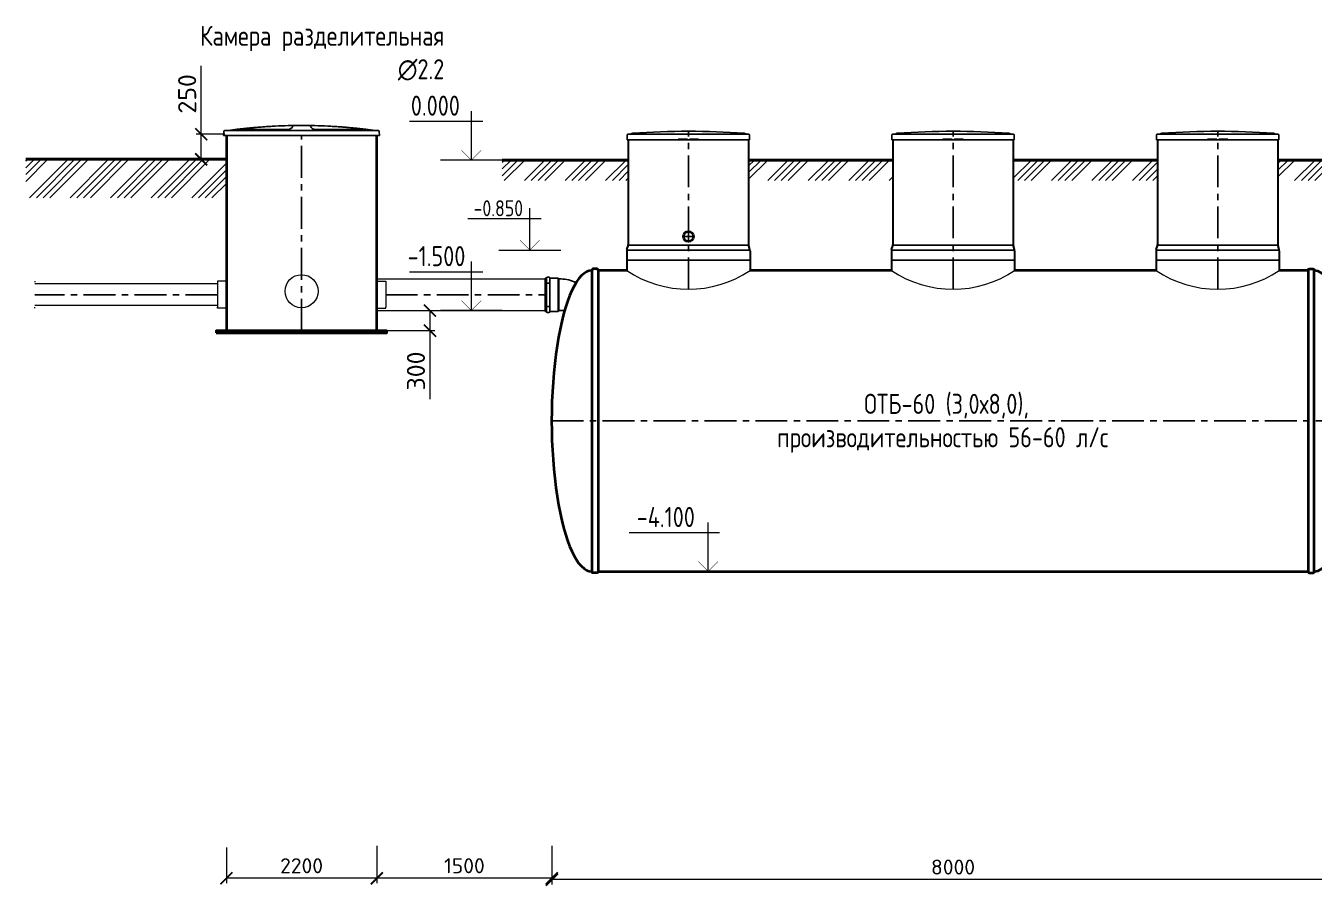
# Model space of a CAD drawing. Header units: millimetres. Extents: x 313506 to 417817, y -39276 to 9875.
# Drawn here: x 314512 to 327358, y -25303 to -16727 of the extents above; entities that cross this region are included whole.
import ezdxf

# ---------------------------------------------------------------- set-up
doc = ezdxf.new("R2010")
doc.units = ezdxf.units.MM
doc.linetypes.add('осевая', pattern=[50.8, 31.75, -6.35, 6.35, -6.35])
doc.layers.add('Mitat', color=1, linetype='Continuous')
doc.layers.add('Системный слой', color=7, linetype='Continuous')
doc.layers.add('эколайн', color=7, linetype='Continuous', lineweight=30)
doc.styles.add('ARTEM Arial', font='simplex.shx')
doc.styles.add('ARTEM GOST', font='GOST_A.TTF')
doc.dimstyles.new('ARTEM', dxfattribs={"dimtxt": 70, "dimasz": 50, "dimexe": 35, "dimexo": 15, "dimgap": 10, "dimtad": 1, "dimdec": 0, "dimtxsty": 'ARTEM Arial', "dimcen": 2.5, "dimclrd": 7, "dimclre": 7, "dimclrt": 7, "dimadec": 0, "dimazin": 0, "dimtfac": 1, "dimtdec": 0, "dimtmove": 0, "dimatfit": 3, "dimfxl": 1, "dimlwd": 15, "dimlwe": 15, "dimarcsym": 0})

# ---------------------------------------------------------------- blocks, each defined once
blk = doc.blocks.new('_ArchTick')
at = {"color": 0, "linetype": 'ByBlock', "const_width": 0.15}
blk.add_lwpolyline([(-0.5, -0.5), (0.5, 0.5)], dxfattribs=at)
blk = doc.blocks.new('*D337')
at = {"color": 5, "lineweight": 15, "transparency": 16777216}
for p, q in [((318116, -19566), (318592, -19566)), ((318542, -19566), (318542, -19766)), ((318027, -19766), (318592, -19766)), ((318542, -19766), (318542, -20449))]:
    blk.add_line(p, q, dxfattribs=at)
at = {"layer": 'Defpoints', "color": 0, "lineweight": 20, "transparency": 16777216}
for p in [(318101, -19566), (318012, -19766), (318542, -19766)]:
    blk.add_point(p, dxfattribs=at)
at = {"color": 5, "lineweight": 15, "transparency": 16777216, "xscale": 120, "yscale": 120, "zscale": 120}
for p, rotation in [((318542, -19566), 90), ((318542, -19766), 270)]:
    blk.add_blockref('_ArchTick', p, dxfattribs=dict(at, rotation=rotation))
at = {"color": 7, "lineweight": 20, "transparency": 16777216, "insert": (318402, -20168), "char_height": 180, "attachment_point": 5, "rotation": 90, "style": 'ARTEM Arial'}
blk.add_mtext('300', dxfattribs=at)
blk = doc.blocks.new('*D338')
at = {"color": 5, "lineweight": 15, "transparency": 16777216}
for p, q in [((316261, -17808), (316261, -17125)), ((316498, -17808), (316211, -17808)), ((316261, -18058), (316261, -17808)), ((316498, -18058), (316211, -18058))]:
    blk.add_line(p, q, dxfattribs=at)
at = {"layer": 'Defpoints', "color": 0, "lineweight": 20, "transparency": 16777216}
for p in [(316261, -17808), (316513, -17808), (316513, -18058)]:
    blk.add_point(p, dxfattribs=at)
at = {"color": 5, "lineweight": 15, "transparency": 16777216, "xscale": 120, "yscale": 120, "zscale": 120}
for p, rotation in [((316261, -17808), 90), ((316261, -18058), 270)]:
    blk.add_blockref('_ArchTick', p, dxfattribs=dict(at, rotation=rotation))
at = {"color": 7, "lineweight": 20, "transparency": 16777216, "insert": (316121, -17406), "char_height": 180, "attachment_point": 5, "rotation": 90, "style": 'ARTEM Arial'}
blk.add_mtext('250', dxfattribs=at)
blk = doc.blocks.new('*D339')
at = {"color": 7, "lineweight": 15, "transparency": 16777216}
for p, q in [((319757, -24901), (319757, -25287)), ((327757, -24914), (327757, -25287)), ((327757, -25237), (319757, -25237))]:
    blk.add_line(p, q, dxfattribs=at)
at = {"layer": 'Defpoints', "color": 0, "lineweight": 20, "transparency": 16777216}
for p in [(319757, -24886), (327757, -24899), (319757, -25237)]:
    blk.add_point(p, dxfattribs=at)
at = {"color": 7, "lineweight": 15, "transparency": 16777216, "xscale": 120, "yscale": 120, "zscale": 120, "rotation": 180}
blk.add_blockref('_ArchTick', (319757, -25237), dxfattribs=at)
at = {"color": 7, "lineweight": 15, "transparency": 16777216, "xscale": 120, "yscale": 120, "zscale": 120}
blk.add_blockref('_ArchTick', (327757, -25237), dxfattribs=at)
at = {"color": 7, "lineweight": 20, "transparency": 16777216, "insert": (323757, -25112), "char_height": 150, "attachment_point": 5, "style": 'ARTEM Arial'}
blk.add_mtext('8000', dxfattribs=at)
blk = doc.blocks.new('*D399')
at = {"color": 7, "lineweight": 15, "transparency": 16777216}
for p, q in [((318012, -24916), (318012, -25274)), ((319757, -24901), (319757, -25274)), ((319757, -25224), (318012, -25224))]:
    blk.add_line(p, q, dxfattribs=at)
at = {"layer": 'Defpoints', "color": 0, "lineweight": 20, "transparency": 16777216}
for p in [(318012, -24901), (319757, -24886), (318012, -25224)]:
    blk.add_point(p, dxfattribs=at)
at = {"color": 7, "lineweight": 15, "transparency": 16777216, "xscale": 120, "yscale": 120, "zscale": 120, "rotation": 180}
blk.add_blockref('_ArchTick', (318012, -25224), dxfattribs=at)
at = {"color": 7, "lineweight": 15, "transparency": 16777216, "xscale": 120, "yscale": 120, "zscale": 120}
blk.add_blockref('_ArchTick', (319757, -25224), dxfattribs=at)
at = {"color": 7, "lineweight": 20, "transparency": 16777216, "insert": (318885, -25099), "char_height": 150, "attachment_point": 5, "style": 'ARTEM Arial'}
blk.add_mtext('1500', dxfattribs=at)
blk = doc.blocks.new('*D400')
at = {"color": 7, "lineweight": 15, "transparency": 16777216}
for p, q in [((316512, -24916), (316512, -25274)), ((318012, -24901), (318012, -25274)), ((318012, -25224), (316512, -25224))]:
    blk.add_line(p, q, dxfattribs=at)
at = {"layer": 'Defpoints', "color": 0, "lineweight": 20, "transparency": 16777216}
for p in [(316512, -24901), (318012, -24886), (316512, -25224)]:
    blk.add_point(p, dxfattribs=at)
at = {"color": 7, "lineweight": 15, "transparency": 16777216, "xscale": 120, "yscale": 120, "zscale": 120, "rotation": 180}
blk.add_blockref('_ArchTick', (316512, -25224), dxfattribs=at)
at = {"color": 7, "lineweight": 15, "transparency": 16777216, "xscale": 120, "yscale": 120, "zscale": 120}
blk.add_blockref('_ArchTick', (318012, -25224), dxfattribs=at)
at = {"color": 7, "lineweight": 20, "transparency": 16777216, "insert": (317262, -25099), "char_height": 150, "attachment_point": 5, "style": 'ARTEM Arial'}
blk.add_mtext('2200', dxfattribs=at)

msp = doc.modelspace()

# ---------------------------------------------------------------- hatches: boundary and pattern name
at = {"lineweight": 20}
h = msp.add_hatch(dxfattribs=at)
h.set_pattern_fill('ANSI34', color=253, scale=15, style=0)
h.set_pattern_definition([(45, (-27852.65, 806229.66), (-202.05576, 202.05576), []), (45, (-27785.3, 806229.66), (-202.05576, 202.05576), []), (45, (-27717.95, 806229.66), (-202.05576, 202.05576), []), (45, (-27650.6, 806229.66), (-202.05576, 202.05576), [])])
h.paths.add_polyline_path([(316511.9, -18057.5), (314511.9, -18057.5), (314511.9, -18441.6), (316511.9, -18441.6)])
h = msp.add_hatch(dxfattribs=at)
h.set_pattern_fill('ANSI34', color=256, scale=15, style=0)
h.set_pattern_definition([(45, (-76478.3, -188334.22), (-202.05576, 202.05576), []), (45, (-76410.96, -188334.22), (-202.05576, 202.05576), []), (45, (-76343.6, -188334.22), (-202.05576, 202.05576), []), (45, (-76276.25, -188334.22), (-202.05576, 202.05576), [])])
h.paths.add_polyline_path([(319262.9, -18065.8), (320519.1, -18065.8), (320519.1, -18269.3), (319262.9, -18269.3)])
h.paths.add_polyline_path([(321719.1, -18065.8), (323157.5, -18065.8), (323157.5, -18269.3), (321719.1, -18269.3)])
h.paths.add_polyline_path([(324357.5, -18065.8), (325795.8, -18065.8), (325795.8, -18269.3), (324357.5, -18269.3)])
h.paths.add_polyline_path([(326995.8, -18065.8), (330009.8, -18065.8), (330009.8, -18269.3), (326995.8, -18269.3)])
h.paths.add_polyline_path([(330809.8, -18063.6), (331629.1, -18063.6), (331629.1, -18269.3), (330809.8, -18269.3)])
h.paths.add_polyline_path([(332829.1, -18063.2), (333476.9, -18063.2), (333476.9, -18269.3), (332829.1, -18269.3)])
h.paths.add_polyline_path([(334676.9, -18062.8), (335305.7, -18062.7), (335305.7, -18269.3), (334676.9, -18269.3)])
h.paths.add_polyline_path([(336505.7, -18062.5), (339310.7, -18062.5), (339310.7, -18269.8), (336505.7, -18269.8)])
h.paths.add_polyline_path([(342153.5, -18061.4), (344294.7, -18061.4), (344294.7, -18269.3), (342153.5, -18269.3)])
h.paths.add_polyline_path([(345794.7, -18060.5), (347115.8, -18060.5), (347115.8, -18269.3), (345794.7, -18269.3)])

# ---------------------------------------------------------------- linework, layer by layer
at = {"lineweight": 35}
for p, q in [((316511.9, -17820.5), (316511.9, -19766.1)), ((318011.9, -19766.1), (318011.9, -17820.5)), ((316511.9, -19766.1), (318011.9, -19766.1))]:
    msp.add_line(p, q, dxfattribs=at)
at = {"color": 1, "linetype": 'осевая', "lineweight": 25, "ltscale": 10}
for p, q in [((317261.9, -19766.1), (317261.9, -17820.5)), ((321119.1, -19353.5), (321119.1, -17778.8)), ((323757.5, -19353.5), (323757.5, -17778.8)), ((326395.8, -19353.5), (326395.8, -17778.8)), ((321069.1, -18827.2), (321169.1, -18827.2)), ((321119.1, -18877.2), (321119.1, -18777.2)), ((316422.6, -19407.5), (314601.3, -19407.5)), ((318101.3, -19407.5), (319689.5, -19407.5)), ((319755.2, -20665.8), (327755.2, -20665.8))]:
    msp.add_line(p, q, dxfattribs=at)
at = {"lineweight": 30}
for p, q in [((320519.1, -17865.8), (320519.1, -18906.1)), ((321719.1, -17865.8), (321719.1, -18906.1)), ((323157.5, -17865.8), (323157.5, -18912.9)), ((324357.5, -17865.8), (324357.5, -18906.1)), ((325795.8, -17865.8), (325795.8, -18912.9)), ((326995.8, -17865.8), (326995.8, -18906.1)), ((320505.1, -18969.3), (320505.1, -19165.8)), ((320506.4, -18956.8), (320517.7, -18919.6)), ((321731.7, -18956.8), (321720.4, -18919.6)), ((321733.1, -18969.3), (321733.1, -19165.8)), ((323143.5, -18969.3), (323143.5, -19165.8)), ((323144.8, -18956.8), (323156.1, -18919.6)), ((324370.1, -18956.8), (324358.8, -18919.6)), ((324371.5, -18969.3), (324371.5, -19165.8)), ((325781.8, -18969.3), (325781.8, -19165.8)), ((325783.2, -18956.8), (325794.5, -18919.6)), ((327008.5, -18956.8), (326997.2, -18919.6)), ((327009.8, -18969.3), (327009.8, -19165.8))]:
    msp.add_line(p, q, dxfattribs=at)
at = {"lineweight": 40}
for p, q in [((314511.9, -18057.5), (316511.9, -18057.5)), ((320519.1, -18065.8), (319262.9, -18065.8)), ((323157.5, -18065.8), (321719.1, -18065.8)), ((325795.8, -18065.8), (324357.5, -18065.8)), ((330009.8, -18065.8), (326995.8, -18065.8))]:
    msp.add_line(p, q, dxfattribs=at)
at = {"lineweight": 25}
for p, q in [((320505.4, -18963.5), (321732.7, -18963.5)), ((320518.7, -18912.9), (321719.4, -18912.9)), ((324371.1, -18963.5), (323143.8, -18963.5)), ((324357.8, -18912.9), (323157.1, -18912.9)), ((327009.5, -18963.5), (325782.2, -18963.5)), ((326996.2, -18912.9), (325795.5, -18912.9)), ((320505.1, -19062.3), (321733.1, -19062.3)), ((324371.5, -19062.3), (323143.5, -19062.3)), ((327009.8, -19062.3), (325781.8, -19062.3))]:
    msp.add_line(p, q, dxfattribs=at)
at = {"lineweight": 20}
for p, q in [((318011.9, -19249.2), (319689.5, -19249.2)), ((314601.3, -19271.9), (314601.3, -19282.8)), ((316422.6, -19299.8), (314601.3, -19299.8)), ((316511.9, -19271.9), (316422.6, -19271.9)), ((316422.6, -19271.9), (316422.6, -19282.8)), ((316422.6, -19282.8), (316422.6, -19532.3)), ((318011.9, -19271.9), (318101.3, -19271.9)), ((318101.3, -19271.9), (318101.3, -19282.8)), ((318101.3, -19282.8), (318101.3, -19532.3)), ((316422.6, -19515.2), (314601.3, -19515.2)), ((314601.3, -19543.1), (314601.3, -19532.3)), ((316422.6, -19543.1), (316422.6, -19532.3)), ((316511.9, -19543.1), (316422.6, -19543.1)), ((318011.9, -19543.1), (318101.3, -19543.1)), ((318011.9, -19565.8), (319689.5, -19565.8)), ((318101.3, -19543.1), (318101.3, -19532.3))]:
    msp.add_line(p, q, dxfattribs=at)
at = {"color": 7, "lineweight": 25}
for p, q in [((319689.5, -19243.1), (319689.5, -19573.5)), ((319689.5, -19243.1), (319704.5, -19243.1)), ((319704.5, -19575.1), (319704.5, -19241.5)), ((319713.2, -19232.8), (319728.5, -19232.8)), ((319737.2, -19575.1), (319737.2, -19241.5)), ((319737.2, -19243.1), (319821.5, -19243.1)), ((319825.9, -19250.8), (319821.5, -19243.1)), ((319825.9, -19250.8), (319848.4, -19250.8)), ((319689.5, -19299.8), (319689.5, -19515.2)), ((319689.5, -19299.8), (319704.5, -19299.8)), ((319704.5, -19516.8), (319704.5, -19299.8)), ((319713.2, -19291.1), (319728.5, -19291.1)), ((319737.2, -19516.8), (319737.2, -19299.8)), ((319689.5, -19515.2), (319704.5, -19515.2)), ((319713.2, -19525.5), (319728.5, -19525.5)), ((319689.5, -19573.5), (319704.5, -19573.5)), ((319713.2, -19583.8), (319728.5, -19583.8)), ((319737.2, -19573.5), (319821.5, -19573.5)), ((319825.9, -19565.8), (319821.5, -19573.5)), ((319825.9, -19565.8), (319884, -19565.8))]:
    msp.add_line(p, q, dxfattribs=at)
at = {"lineweight": 20}
msp.add_lwpolyline([(314511.9, -18057.5), (316511.9, -18057.5)], dxfattribs=at)
at = {"lineweight": 35}
for points in [[(320167.5, -19150.8, 0.4142136), (320157.5, -19160.8), (320157.5, -19165.8)], [(320217.5, -19165.8), (320217.5, -19160.8, 0.4142136), (320207.5, -19150.8), (320167.5, -19150.8)], [(327297.5, -19165.8), (327297.5, -19160.8, -0.4142136), (327307.5, -19150.8), (327347.5, -19150.8)], [(327347.5, -19150.8, -0.4142136), (327357.5, -19160.8), (327357.5, -19165.8)], [(320167.5, -22180.8, -0.4142136), (320157.5, -22170.8), (320157.5, -22165.8)], [(320217.5, -22165.8), (320217.5, -22170.8, -0.4142136), (320207.5, -22180.8), (320167.5, -22180.8)], [(327297.5, -22165.8), (327297.5, -22170.8, 0.4142136), (327307.5, -22180.8), (327347.5, -22180.8)], [(327347.5, -22180.8, 0.4142136), (327357.5, -22170.8), (327357.5, -22165.8)]]:
    msp.add_lwpolyline(points, format="xyb", dxfattribs=at)
for points in [[(320157.5, -22165.8), (320157.5, -19165.8)], [(320505.1, -19165.8), (320217.5, -19165.8)], [(320505.1, -19165.8), (320217.5, -19165.8)], [(320217.5, -19165.8), (320217.5, -22165.8)], [(323143.5, -19165.8), (321733.1, -19165.8)], [(325781.8, -19165.8), (324371.5, -19165.8)], [(327297.5, -19165.8), (327009.8, -19165.8)], [(327297.5, -19165.8), (327297.5, -22165.8)], [(327357.5, -22165.8), (327357.5, -19165.8)], [(320217.5, -22165.8), (327297.5, -22165.8)]]:
    msp.add_lwpolyline(points, dxfattribs=at)
msp.add_lwpolyline([(316411.9, -19786.1), (318111.9, -19786.1), (318111.9, -19766.1), (316411.9, -19766.1)], close=True, dxfattribs=at)
msp.add_circle((321119.1, -18827.2), 50, dxfattribs=at)
at = {"lineweight": 20}
msp.add_circle((317261.9, -19373.2), 165, dxfattribs=at)
at = {"color": 7, "lineweight": 25}
for centre, radius, start, end in [((320541.1, -17792.6), 14.8, 270.0009, 300.58039), ((320570.3, -17830.4), 33.1, 102.60851, 130.91713), ((321119.1, -25782.2), 8003.4, 86.0163, 93.9837), ((321667.9, -17830.4), 33.1, 49.08287, 77.39149), ((321697.1, -17792.6), 14.8, 239.41961, 269.9991), ((323179.5, -17792.6), 14.8, 270.0009, 300.58039), ((323208.7, -17830.4), 33.1, 102.60851, 130.91713), ((323757.5, -25782.2), 8003.4, 86.0163, 93.9837), ((324306.3, -17830.4), 33.1, 49.08287, 77.39149), ((324335.5, -17792.6), 14.8, 239.41961, 269.9991), ((325817.8, -17792.6), 14.8, 270.0009, 300.58039), ((325847, -17830.4), 33.1, 102.60851, 130.91713), ((326395.8, -25782.2), 8003.4, 86.0163, 93.9837), ((326944.7, -17830.4), 33.1, 49.08287, 77.39149), ((326973.9, -17792.6), 14.8, 239.41961, 269.9991), ((319713.2, -19241.5), 8.7, 90, 180), ((319728.5, -19241.5), 8.7, 0, 90), ((319848.4, -19565.8), 315, 61.63695, 90), ((319713.2, -19299.8), 8.7, 90, 180), ((319728.5, -19299.8), 8.7, 0, 90), ((319713.2, -19516.8), 8.7, 180, 270), ((319728.5, -19516.8), 8.7, 270, 0), ((319713.2, -19575.1), 8.7, 180, 270), ((319728.5, -19575.1), 8.7, 270, 0)]:
    msp.add_arc(centre, radius, start, end, dxfattribs=at)
at = {"lineweight": 30}
for centre, start, end in [((320575.1, -18970.4), 168.82143, 180), ((320449.1, -18906.1), 348.82143, 0), ((321789.1, -18906.1), 180, 191.17857), ((321663.1, -18970.4), 0, 11.17857), ((323213.5, -18970.4), 168.82143, 180), ((323087.5, -18906.1), 348.82143, 0), ((324427.5, -18906.1), 180, 191.17857), ((324301.5, -18970.4), 0, 11.17857), ((325851.8, -18970.4), 168.82143, 180), ((325725.8, -18906.1), 348.82143, 0), ((327065.8, -18906.1), 180, 191.17857), ((326939.8, -18970.4), 0, 11.17857)]:
    msp.add_arc(centre, 70, start, end, dxfattribs=at)
at = {"lineweight": 20}
for centre in [(321119.1, -18255.5), (323757.5, -18255.5), (326395.8, -18255.5)]:
    msp.add_arc(centre, 1098.1, 236.00143, 303.99857, dxfattribs=at)
at = {"lineweight": 35}
for centre, start_param, end_param in [((320157.5, -20665.8), 0, 3.1415927), ((327357.5, -20665.8), 3.1415927, 6.2831853)]:
    msp.add_ellipse(centre, major_axis=(0, 1500), ratio=0.2681677, start_param=start_param, end_param=end_param, dxfattribs=at)
at = {"layer": 'Mitat', "color": 7, "lineweight": 25}
for p, q in [((319821.5, -19243.1), (319821.5, -19573.5)), ((319825.9, -19250.8), (319825.9, -19565.8))]:
    msp.add_line(p, q, dxfattribs=at)
at = {"layer": 'Системный слой', "color": 7, "lineweight": 25}
for p, q in [((317175.7, -17722.8), (317173.9, -17727.6)), ((317350, -17727.6), (317348.2, -17722.8)), ((316484.6, -17820.5), (316488.1, -17779.6)), ((316484.6, -17820.5), (317261.9, -17820.5)), ((316498.1, -17770.5), (317261.9, -17770.5)), ((317126.9, -17760.5), (316620.1, -17760.5)), ((317261.9, -17770.5), (318025.8, -17770.5)), ((317261.9, -17820.5), (318039.3, -17820.5)), ((317903.8, -17760.5), (317397, -17760.5)), ((318039.3, -17820.5), (318035.7, -17779.6)), ((320509.7, -17816.3), (320509.7, -17865.8)), ((321719.5, -17807.4), (320518.6, -17807.4)), ((321728.4, -17816.3), (321728.4, -17865.8)), ((323148.1, -17816.3), (323148.1, -17865.8)), ((323157, -17807.4), (324357.9, -17807.4)), ((324366.8, -17816.3), (324366.8, -17865.8)), ((325786.5, -17816.3), (325786.5, -17865.8)), ((325795.4, -17807.4), (326996.3, -17807.4)), ((327005.2, -17816.3), (327005.2, -17865.8)), ((321017.4, -17865.8), (320509.7, -17865.8)), ((321017.4, -17857.9), (321017.4, -17865.8)), ((321021.7, -17857.9), (321017.4, -17857.9)), ((321021.7, -17865.8), (321017.4, -17865.8)), ((321021.7, -17857.9), (321021.7, -17865.8)), ((321046.4, -17857.9), (321021.7, -17857.9)), ((321046.4, -17865.8), (321021.7, -17865.8)), ((321109.2, -17857.9), (321046.4, -17857.9)), ((321109.2, -17865.8), (321046.4, -17865.8)), ((321109.2, -17857.9), (321109.2, -17865.8)), ((321129, -17865.8), (321109.2, -17865.8)), ((321129, -17857.9), (321129, -17865.8)), ((321191.7, -17857.9), (321129, -17857.9)), ((321191.7, -17865.8), (321129, -17865.8)), ((321216.4, -17857.9), (321191.7, -17857.9)), ((321216.4, -17865.8), (321191.7, -17865.8)), ((321220.7, -17857.9), (321216.4, -17857.9)), ((321216.4, -17857.9), (321216.4, -17865.8)), ((321220.7, -17865.8), (321216.4, -17865.8)), ((321220.7, -17857.9), (321220.7, -17865.8)), ((321728.4, -17865.8), (321220.7, -17865.8)), ((323148.1, -17865.8), (323655.8, -17865.8)), ((323655.8, -17857.9), (323660.1, -17857.9)), ((323655.8, -17857.9), (323655.8, -17865.8)), ((323655.8, -17865.8), (323660.1, -17865.8)), ((323660.1, -17857.9), (323684.8, -17857.9)), ((323660.1, -17857.9), (323660.1, -17865.8)), ((323660.1, -17865.8), (323684.8, -17865.8)), ((323684.8, -17857.9), (323747.6, -17857.9)), ((323684.8, -17865.8), (323747.6, -17865.8)), ((323747.6, -17857.9), (323747.6, -17865.8)), ((323747.6, -17865.8), (323767.3, -17865.8)), ((323767.3, -17857.9), (323767.3, -17865.8)), ((323767.3, -17857.9), (323830.1, -17857.9)), ((323767.3, -17865.8), (323830.1, -17865.8)), ((323830.1, -17857.9), (323854.8, -17857.9)), ((323830.1, -17865.8), (323854.8, -17865.8)), ((323854.8, -17857.9), (323854.8, -17865.8)), ((323854.8, -17857.9), (323859.1, -17857.9)), ((323854.8, -17865.8), (323859.1, -17865.8)), ((323859.1, -17857.9), (323859.1, -17865.8)), ((323859.1, -17865.8), (324366.8, -17865.8)), ((325786.5, -17865.8), (326294.2, -17865.8)), ((326294.2, -17857.9), (326298.5, -17857.9)), ((326294.2, -17857.9), (326294.2, -17865.8)), ((326294.2, -17865.8), (326298.5, -17865.8)), ((326298.5, -17857.9), (326323.2, -17857.9)), ((326298.5, -17857.9), (326298.5, -17865.8)), ((326298.5, -17865.8), (326323.2, -17865.8)), ((326323.2, -17857.9), (326386, -17857.9)), ((326323.2, -17865.8), (326386, -17865.8)), ((326386, -17857.9), (326386, -17865.8)), ((326386, -17865.8), (326405.7, -17865.8)), ((326405.7, -17857.9), (326405.7, -17865.8)), ((326405.7, -17857.9), (326468.5, -17857.9)), ((326405.7, -17865.8), (326468.5, -17865.8)), ((326468.5, -17857.9), (326493.2, -17857.9)), ((326468.5, -17865.8), (326493.2, -17865.8)), ((326493.2, -17857.9), (326493.2, -17865.8)), ((326493.2, -17857.9), (326497.5, -17857.9)), ((326493.2, -17865.8), (326497.5, -17865.8)), ((326497.5, -17857.9), (326497.5, -17865.8)), ((326497.5, -17865.8), (327005.2, -17865.8))]:
    msp.add_line(p, q, dxfattribs=at)
for centre, radius, start, end in [((317261.9, -23118.4), 5397.9, 82.19548, 97.80452), ((317126.9, -17710.5), 50, 270, 340), ((317397, -17710.5), 50, 200, 270), ((316498.1, -17780.5), 10, 90, 175), ((318025.8, -17780.5), 10, 5, 90), ((320518.6, -17816.3), 8.9, 90, 180), ((321719.5, -17816.3), 8.9, 360, 90), ((323157, -17816.3), 8.9, 90, 180), ((324357.9, -17816.3), 8.9, 360, 90), ((325795.4, -17816.3), 8.9, 90, 180), ((326996.3, -17816.3), 8.9, 360, 90)]:
    msp.add_arc(centre, radius, start, end, dxfattribs=at)
for start_param, end_param in [(-1.5443623, -1.5187311), (-1.6228615, -1.5972304)]:
    msp.add_ellipse((317261.9, -22459.5), major_axis=(-5042.4, 0), ratio=0.9396926, start_param=start_param, end_param=end_param, dxfattribs=at)
for points, knots in [([(316999.5, -17727.6), (316979.8, -17728.5), (316945.4, -17730.4), (316906.2, -17732.9), (316872.2, -17735.3), (316843.7, -17737.5), (316815.6, -17739.8), (316797.6, -17741.3), (316784.6, -17742.5), (316772, -17743.6), (316759.7, -17744.8), (316747.8, -17745.9), (316736.6, -17747.1), (316725.8, -17748.1), (316715.8, -17749.2), (316706.2, -17750.2), (316697.3, -17751.1), (316688.9, -17752.1), (316680.9, -17752.9), (316673.5, -17753.8), (316666.7, -17754.6), (316660.4, -17755.3), (316654.9, -17755.9), (316649.9, -17756.5), (316645.6, -17757.1), (316641.8, -17757.5), (316638.4, -17757.9), (316635.4, -17758.3), (316632.9, -17758.6), (316630.8, -17758.9), (316629.1, -17759.1), (316627.7, -17759.3), (316626.6, -17759.5), (316625.7, -17759.6), (316624.9, -17759.7), (316624.3, -17759.8), (316623.7, -17759.9), (316623.2, -17759.9), (316622.8, -17760), (316622.3, -17760.1), (316621.9, -17760.1), (316621.5, -17760.2), (316621.3, -17760.2), (316621, -17760.2), (316620.9, -17760.3), (316620.7, -17760.3), (316620.6, -17760.3), (316620.4, -17760.4), (316620.3, -17760.4), (316620.2, -17760.4), (316620.1, -17760.4), (316620, -17760.4), (316619.9, -17760.5), (316620, -17760.5), (316620, -17760.5), (316620.1, -17760.5)], [0, 0, 0, 0, 8.4905696, 14.8157009, 16.9144847, 23.1340577, 27.122201, 29.0419957, 30.9199254, 32.7356627, 34.5313415, 36.2414343, 37.8861135, 39.4200464, 40.9084751, 42.2814057, 43.583753, 44.7904979, 45.9713004, 47.0558704, 48.0699333, 48.9668501, 49.8181629, 50.5500268, 51.20887, 51.7687749, 52.3022872, 52.7569701, 53.1585161, 53.4774578, 53.7669293, 53.9915935, 54.1796537, 54.3263312, 54.4665015, 54.5878126, 54.6971362, 54.7880217, 54.872592, 54.9429839, 55.0758673, 55.1419208, 55.2035092, 55.2819043, 55.3200793, 55.3595914, 55.4133094, 55.4661592, 55.517729, 55.5661299, 55.6302296, 55.7149079, 55.8083013, 55.9048159, 56, 56, 56, 56]), ([(317128.7, -17722.8), (317131.2, -17722.8), (317134.6, -17722.7), (317139.2, -17722.6), (317141.6, -17722.5), (317144.5, -17722.5), (317146.5, -17722.5), (317148.8, -17722.4), (317150.7, -17722.4), (317152.9, -17722.4), (317155.3, -17722.4), (317157.6, -17722.3), (317159.7, -17722.3), (317161.4, -17722.3), (317162.9, -17722.3), (317164.6, -17722.3), (317166.1, -17722.3), (317167.4, -17722.3), (317168.6, -17722.4), (317169.8, -17722.4), (317171.2, -17722.4), (317172.3, -17722.4), (317173.2, -17722.5), (317173.7, -17722.5), (317174.3, -17722.6), (317174.9, -17722.6), (317175.5, -17722.7), (317175.7, -17722.8), (317175.7, -17722.8)], [0, 0, 0, 0, 2.9513273, 3.9424804, 5.4361728, 5.9343134, 7.4227758, 7.9145535, 8.8910108, 9.8520121, 10.7968725, 12.1880905, 13.093522, 13.9703805, 14.8125322, 15.6188044, 16.7739192, 17.6324604, 18.2350171, 19.3170583, 20.4081033, 21.7581769, 22.619838, 23.3549946, 24.082633, 25.1483018, 26.4600108, 29, 29, 29, 29]), ([(317348.2, -17722.8), (317348.2, -17722.8), (317348.3, -17722.8), (317348.4, -17722.7), (317348.7, -17722.6), (317349.1, -17722.6), (317349.7, -17722.5), (317350.3, -17722.5), (317351.1, -17722.5), (317352.1, -17722.4), (317353.1, -17722.4), (317354.3, -17722.4), (317355.5, -17722.4), (317356.9, -17722.3), (317358.3, -17722.3), (317359.8, -17722.3), (317361.5, -17722.3), (317363.5, -17722.3), (317365.7, -17722.3), (317367.5, -17722.3), (317369.3, -17722.4), (317371.6, -17722.4), (317373.9, -17722.4), (317376.5, -17722.4), (317378.9, -17722.5), (317381.2, -17722.5), (317383.6, -17722.6), (317386.1, -17722.6), (317389.4, -17722.7), (317392.4, -17722.7), (317394.3, -17722.8), (317395.2, -17722.8)], [0, 0, 0, 0, 1.1000986, 2.1738803, 3.256637, 4.3503232, 5.4483427, 6.5482079, 7.6446694, 8.7333004, 9.8107705, 10.8711858, 11.9137903, 12.9394541, 13.9514898, 14.9336919, 15.8846511, 17.2345428, 18.5091523, 19.4565081, 20.1213982, 21.3153747, 22.9233838, 23.4658061, 24.9598212, 26.1740685, 26.5739398, 28.1252786, 29.5278357, 30.7870608, 32, 32, 32, 32]), ([(317524.4, -17727.6), (317543.8, -17728.5), (317582.6, -17730.6), (317635.8, -17734.1), (317683.2, -17737.7), (317719.7, -17740.7), (317746.1, -17743.1), (317762.8, -17744.7), (317774.7, -17745.8), (317786, -17746.9), (317796.8, -17748), (317807, -17749.1), (317816.7, -17750.1), (317825.7, -17751), (317834.2, -17752), (317842.2, -17752.9), (317849.8, -17753.7), (317856.7, -17754.5), (317863, -17755.2), (317868.7, -17755.9), (317873.7, -17756.5), (317878.1, -17757), (317882, -17757.5), (317885.4, -17757.9), (317888.4, -17758.3), (317890.9, -17758.6), (317893.1, -17758.9), (317894.8, -17759.1), (317896.2, -17759.3), (317897.3, -17759.5), (317898.2, -17759.6), (317899, -17759.7), (317899.6, -17759.8), (317900.2, -17759.9), (317900.7, -17759.9), (317901.1, -17760), (317901.6, -17760.1), (317902, -17760.1), (317902.3, -17760.2), (317902.6, -17760.2), (317902.8, -17760.2), (317903, -17760.3), (317903.2, -17760.3), (317903.3, -17760.3), (317903.5, -17760.4), (317903.6, -17760.4), (317903.7, -17760.4), (317903.8, -17760.4), (317903.9, -17760.4), (317904, -17760.5), (317903.9, -17760.5), (317903.9, -17760.5), (317903.8, -17760.5)], [0, 0, 0, 0, 7.9271864, 15.8230745, 21.6780078, 27.2673409, 30.7753277, 32.4829307, 34.1112005, 35.6786027, 37.1427067, 38.5641991, 39.8772025, 41.1237724, 42.2801087, 43.4117639, 44.4516462, 45.4242419, 46.284915, 47.1019894, 47.8044509, 48.436736, 48.9737732, 49.4852617, 49.9206085, 50.3046715, 50.6090467, 50.8850363, 51.0986801, 51.2771697, 51.4159891, 51.548651, 51.6634645, 51.7669325, 51.8529498, 51.9329899, 51.9996106, 52.1253747, 52.1878893, 52.2461782, 52.3203735, 52.3565035, 52.3938989, 52.4447393, 52.4947578, 52.543565, 52.589373, 52.6500388, 52.7301807, 52.8185709, 52.909915, 53, 53, 53, 53])]:
    msp.add_open_spline(points, degree=3, knots=knots, dxfattribs=at)
at = {"layer": 'эколайн', "lineweight": 13, "ltscale": 200}
for p, q in [((318954.5, -17682), (318954.5, -17577.3)), ((318954.5, -17682), (318337.6, -17682)), ((319068.8, -17682), (318954.5, -17682)), ((318954.5, -18065.8), (318954.5, -17682)), ((319262.9, -18065.8), (318646.1, -18065.8)), ((319536.9, -18651.4), (319536.9, -18546.7)), ((319536.9, -18651.4), (318920, -18651.4)), ((319651.2, -18651.4), (319536.9, -18651.4)), ((319536.9, -18962.2), (319536.9, -18651.4)), ((319228.4, -18962.2), (319845.3, -18962.2)), ((318954.5, -19182), (318954.5, -19077.3)), ((318954.5, -19182), (318337.6, -19182)), ((319068.8, -19182), (318954.5, -19182)), ((318954.5, -19565.8), (318954.5, -19182)), ((319262.9, -19565.8), (318646.1, -19565.8)), ((321315.9, -21782), (321315.9, -21677.3)), ((321315.9, -21782), (320526.7, -21782)), ((321430.2, -21782), (321315.9, -21782)), ((321315.9, -22165.8), (321315.9, -21782))]:
    msp.add_line(p, q, dxfattribs=at)
at = {"layer": 'эколайн', "linetype": 'Continuous', "lineweight": 35, "ltscale": 200, "const_width": 5}
for points in [[(318856.3, -17967.6), (318954.5, -18065.8), (319052.7, -17967.6)], [(319635.1, -18864), (319536.9, -18962.2), (319438.6, -18864)], [(318856.3, -19467.6), (318954.5, -19565.8), (319052.7, -19467.6)], [(321217.6, -22067.6), (321315.9, -22165.8), (321414.1, -22067.6)]]:
    msp.add_lwpolyline(points, dxfattribs=at)

# ---------------------------------------------------------------- texts
at = {"lineweight": 20, "style": 'ARTEM GOST'}
for s, insert, char_height, width, attachment_point in [('Камера разделительная\\P∅2.2', (318684.9, -16726.8), 200, 3048.508, 3), ('\\pi771.98;0.000', (317579.3, -17423.5), 200, 2065.898, 1), ('\\pi56.772;-0.850', (318920, -18466.1), 160, 616.875, 1), ('\\pi739.81;-1.500', (317579.3, -18923.5), 200, 2065.898, 1), ('\\pi918.17;ОТБ-60 (3,0х8,0), \\P\\pi49.688;производительностью 56-60 л/с', (321953.3, -20395.3), 200, 3508.954, 1), ('\\pi732.66;-4.100', (319870.8, -21523.5), 200, 2065.898, 1)]:
    msp.add_mtext(s, dxfattribs=dict(at, insert=insert, char_height=char_height, width=width, attachment_point=attachment_point))

# ---------------------------------------------------------------- dimensions: what is measured, and where the dimension line sits
at = {"lineweight": 20}
for base, p1, p2, angle, override, picture, middle in [((316260.9, -17807.5), (316512.6, -18057.5), (316512.6, -17807.5), 90, {"dimtxt": 180, "dimasz": 120, "dimexe": 50, "dimgap": 50, "dimblk1": 'ArchTick', "dimblk2": 'ArchTick', "dimsah": 1, "dimclrd": 5, "dimclre": 5}, '*D338', (316120.9, -17406.1)), ((319757.5, -25236.6), (327757.5, -24899.2), (319757.5, -24886.5), 180, {"dimtxt": 150, "dimasz": 120, "dimexe": 50, "dimgap": 50, "dimblk1": 'ArchTick', "dimblk2": 'ArchTick', "dimsah": 1}, '*D339', (323757.5, -25111.6))]:
    dim = msp.add_linear_dim(base=base, p1=p1, p2=p2, angle=angle, dimstyle='ARTEM', override=override, dxfattribs=at)
    dim.commit()
    dim.dimension.update_dxf_attribs({"geometry": picture, "text_midpoint": middle})
for base, p1, p2, angle, text, override, picture, middle in [((318541.9, -19766.1), (318101.3, -19565.8), (318011.9, -19766.1), 90, '300', {"dimtxt": 180, "dimasz": 120, "dimexe": 50, "dimgap": 50, "dimblk1": 'ArchTick', "dimblk2": 'ArchTick', "dimsah": 1, "dimclrd": 5, "dimclre": 5}, '*D337', (318401.9, -20167.6)), ((316511.9, -25223.8), (318011.9, -24886.5), (316511.9, -24901.5), 180, '2200', {"dimtxt": 150, "dimasz": 120, "dimexe": 50, "dimgap": 50, "dimblk1": 'ArchTick', "dimblk2": 'ArchTick', "dimsah": 1}, '*D400', (317261.9, -25098.8)), ((318011.9, -25223.8), (319757.5, -24886.5), (318011.9, -24901.5), 180, '1500', {"dimtxt": 150, "dimasz": 120, "dimexe": 50, "dimgap": 50, "dimblk1": 'ArchTick', "dimblk2": 'ArchTick', "dimsah": 1}, '*D399', (318884.7, -25098.8))]:
    dim = msp.add_linear_dim(base=base, p1=p1, p2=p2, angle=angle, text=text, dimstyle='ARTEM', override=override, dxfattribs=at)
    dim.commit()
    dim.dimension.update_dxf_attribs({"geometry": picture, "text_midpoint": middle})

doc.saveas('drawing.dxf')
